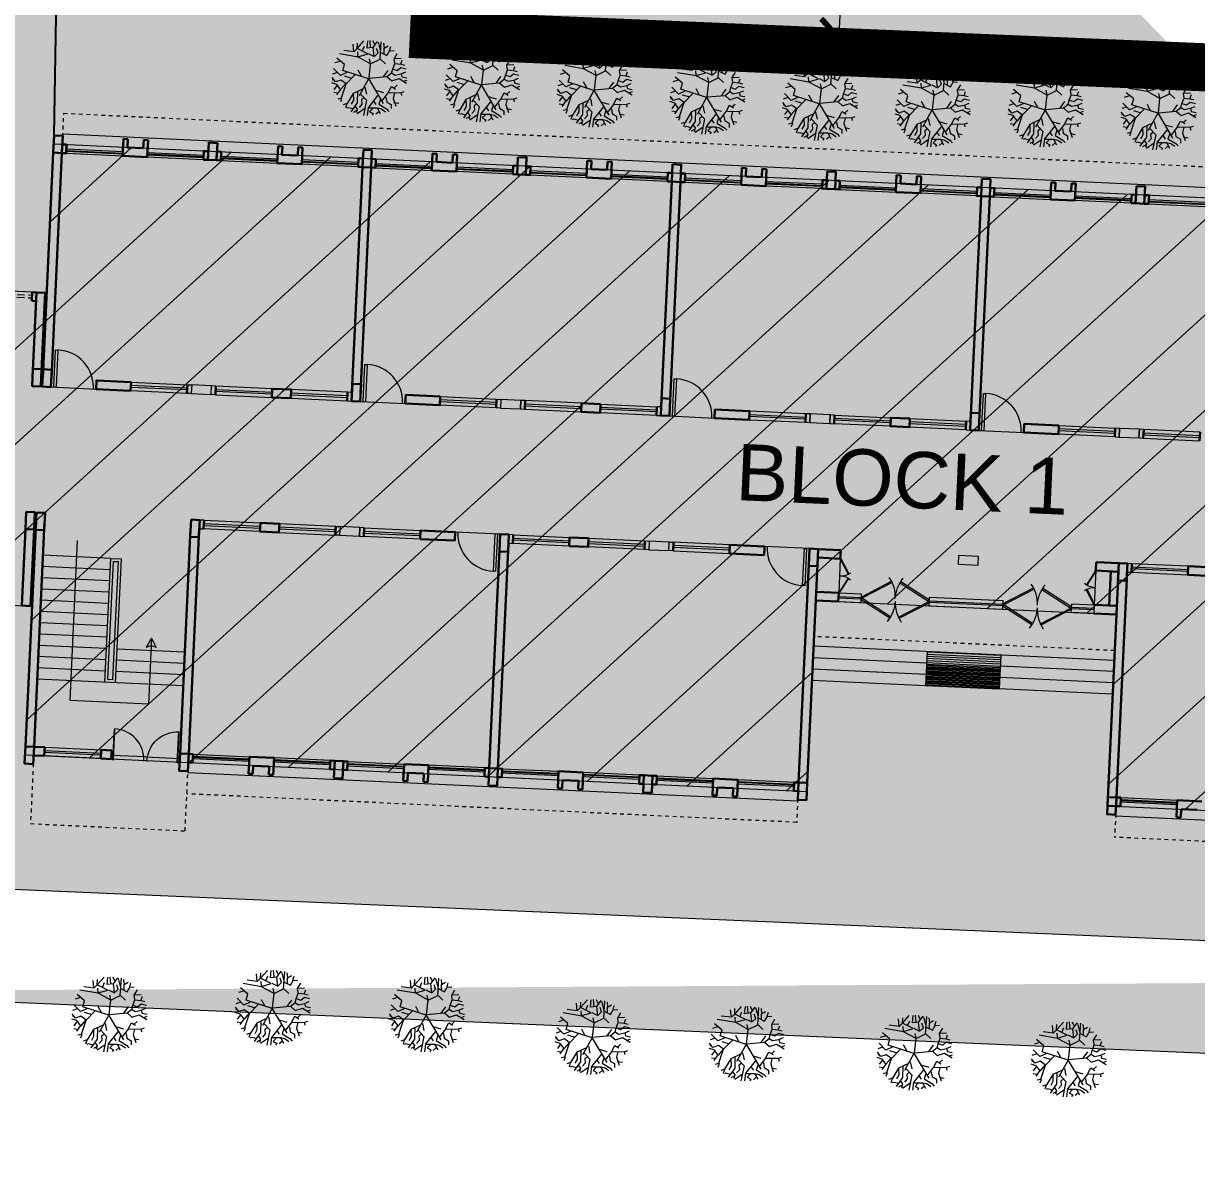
# Model space of a CAD drawing. Extents: x 4380 to 4772, y -521 to -208.
# Drawn here: x 4546.68 to 4577.86, y -378.07 to -347.74 of the extents above; entities that cross this region are included whole.
import ezdxf

# ---------------------------------------------------------------- set-up
doc = ezdxf.new("R2010")
doc.units = 0
doc.header["$LTSCALE"] = 40
doc.header["$MEASUREMENT"] = 0
doc.header["$PDMODE"] = 32
doc.header["$PDSIZE"] = 0.02
doc.linetypes.add('DASHED', pattern=[0.75, 0.5, -0.25])
doc.linetypes.add('DASHED2', pattern=[0.375, 0.25, -0.125])
doc.layers.get('0').update_dxf_attribs({"linetype": 'CONTINUOUS'})
doc.layers.get('Defpoints').update_dxf_attribs({"linetype": 'CONTINUOUS'})
for name, color, linetype, lineweight in [('- WALL', 7, 'CONTINUOUS', 30), ('BW', 1, 'CONTINUOUS', 9), ('Col-Hatch', 9, 'CONTINUOUS', 13), ('coloum hatch', 254, 'CONTINUOUS', 9), ('Column', 252, 'CONTINUOUS', 30), ('Dimension', 251, 'CONTINUOUS', 9), ('Door', 54, 'CONTINUOUS', 13), ('elevation', 1, 'CONTINUOUS', 13), ('Hatch', 10, 'CONTINUOUS', 13), ('Paved Area', 53, 'CONTINUOUS', 9), ('PROJ.', 30, 'DASHED2', 13), ('ROAD', 7, 'CONTINUOUS', 5), ('Stair', 2, 'CONTINUOUS', 15), ('Text', 7, 'CONTINUOUS', 20), ('TR', 92, 'CONTINUOUS', 5), ('Ventilator', 6, 'DASHED', 18), ('Wall', 7, 'CONTINUOUS', 30), ('wall l', 7, 'CONTINUOUS', 20), ('Window', 150, 'CONTINUOUS', 15), ('Window-Wall', 7, 'CONTINUOUS', 18)]:
    doc.layers.add(name, color=color, linetype=linetype, lineweight=lineweight)
doc.layers.add('dimen', color=7, linetype='CONTINUOUS')
doc.styles.add('dim-stylus bt', font='arial.ttf')
doc.styles.add('STYLE9', font='')
doc.styles.get('STYLE9').set_extended_font_data('Century Gothic')
doc.dimstyles.new('Tabrej', dxfattribs={"dimtxt": 0.32, "dimasz": 0.2, "dimexe": 1.38778e-17, "dimexo": 0.15, "dimgap": 0.09, "dimtad": 0, "dimdec": 3, "dimzin": 0, "dimdsep": 46, "dimtxsty": 'dim-stylus bt', "dimblk": 'ARCHTICK', "dimcen": 0, "dimdle": 0.05, "dimclrd": 256, "dimclre": 256, "dimclrt": 7, "dimadec": 0, "dimazin": 0, "dimtfac": 1, "dimtdec": 3, "dimtofl": 0, "dimtmove": 0, "dimatfit": 1, "dimfxl": 0, "dimtolj": 1, "dimtzin": 0, "dimlwd": -1, "dimlwe": -1, "dimarcsym": 0})

# ---------------------------------------------------------------- blocks, each defined once
blk = doc.blocks.new('_ArchTick')
at = {"color": 0, "const_width": 0.15}
blk.add_lwpolyline([(-0.5, -0.5), (0.5, 0.5)], dxfattribs=at)
blk = doc.blocks.new('*D48')
at = {"layer": 'Defpoints', "color": 0, "transparency": 16777216}
for p in [(4560.948, -287.601), (4557.62, -347.547), (4568.357, -348.143)]:
    blk.add_point(p, dxfattribs=at)
at = {"layer": 'Dimension', "transparency": 16777216}
for p, q in [((4561.098, -287.609), (4571.685, -288.197)), ((4571.688, -288.147), (4570.893, -302.468)), ((4568.354, -348.193), (4570.307, -313.029)), ((4557.77, -347.555), (4568.357, -348.143))]:
    blk.add_line(p, q, dxfattribs=at)
for p, rotation in [((4571.685, -288.197), 86.82239319920907), ((4568.357, -348.143), 266.822393199209)]:
    blk.add_blockref('_ArchTick', p, dxfattribs=dict(at, rotation=rotation))
at = {"layer": 'Dimension', "color": 7, "transparency": 16777216, "insert": (4570.6, -307.748), "char_height": 2.5, "attachment_point": 5, "rotation": 86.8224, "style": 'dim-stylus bt'}
blk.add_mtext('\\A1;60.038', dxfattribs=at)
blk = doc.blocks.new('*D49')
at = {"layer": 'Defpoints', "color": 0, "transparency": 16777216}
for p in [(4627.76, -346.535), (4557.62, -347.547), (4627.598, -350.452)]:
    blk.add_point(p, dxfattribs=at)
at = {"layer": 'Dimension', "transparency": 16777216}
for p, q in [((4557.626, -347.397), (4557.782, -343.63)), ((4557.732, -343.628), (4596.629, -345.243)), ((4627.81, -346.537), (4607.163, -345.68)), ((4627.604, -350.302), (4627.76, -346.535))]:
    blk.add_line(p, q, dxfattribs=at)
for p, rotation in [((4557.782, -343.63), 177.6228425323131), ((4627.76, -346.535), 357.6228425323131)]:
    blk.add_blockref('_ArchTick', p, dxfattribs=dict(at, rotation=rotation))
at = {"layer": 'Dimension', "color": 7, "transparency": 16777216, "insert": (4601.912, -345.078), "char_height": 2.5, "attachment_point": 5, "rotation": 357.6228, "style": 'dim-stylus bt'}
blk.add_mtext('\\A1;70.038', dxfattribs=at)
blk = doc.blocks.new('SHRUB4')
at = {"layer": 'TR'}
for p, q in [((-0.0325, 0.0806), (-0.0146, 0.1012)), ((-0.0325, 0.0806), (-0.0318, 0.0954)), ((-0.0063, 0.0815), (-0.0042, 0.1012)), ((0.0033, 0.0839), (0.0019, 0.1021)), ((0.0143, 0.0913), (0.0095, 0.1012)), ((0.0102, 0.0839), (0.0219, 0.0996)), ((0.0295, 0.0764), (0.0239, 0.0979)), ((0.0287, 0.0524), (0.0316, 0.0988)), ((0.0398, 0.0822), (0.0384, 0.0954)), ((-0.0298, 0.0582), (-0.0793, 0.0665)), ((-0.0414, 0.0723), (-0.0683, 0.0756)), ((-0.0414, 0.0723), (-0.0435, 0.0921)), ((-0.0325, 0.0806), (-0.0414, 0.0723)), ((-0.0042, 0.0665), (-0.0325, 0.0806)), ((-0.0304, 0.0599), (-0.0312, 0.0723)), ((-0.0304, 0.0591), (-0.0042, 0.0665)), ((-0.0181, 0.0756), (-0.0132, 0.0872)), ((0.0095, 0.0839), (-0.0063, 0.0815)), ((-0.0029, 0.0674), (0.0129, 0.0599)), ((0.0129, 0.0599), (0.0102, 0.0839)), ((0.0143, 0.0607), (0.0233, 0.069)), ((0.0233, 0.069), (0.0191, 0.0806)), ((0.0302, 0.0707), (0.0467, 0.0624)), ((0.0391, 0.0815), (0.0495, 0.088)), ((0.0391, 0.0674), (0.0391, 0.0815)), ((0.0467, 0.0624), (0.0543, 0.0748)), ((0.0536, 0.0756), (0.057, 0.0864)), ((0.0543, 0.0748), (0.0659, 0.0756)), ((0.0659, 0.0533), (0.0742, 0.0674)), ((-0.078, 0.0467), (-0.0917, 0.0425)), ((-0.0662, 0.0384), (-0.0862, 0.0549)), ((-0.0711, 0.0227), (-0.0662, 0.0384)), ((0.0033, 0.0401), (-0.0298, 0.0582)), ((-0.0009, 0.0019), (0.0033, 0.0401)), ((0.0033, 0.0409), (0.0006, 0.0533)), ((0.0033, 0.0401), (0.0287, 0.0524)), ((0.0287, 0.0533), (0.0426, 0.0401)), ((0.0618, 0.026), (0.0674, 0.0409)), ((0.0674, 0.0417), (0.0659, 0.0533)), ((0.0666, 0.0541), (0.0846, 0.0549)), ((0.0674, 0.0409), (0.0832, 0.0392)), ((0.0832, 0.0392), (0.0873, 0.05)), ((0.0832, 0.0392), (0.0936, 0.0367)), ((-0.0903, -0.0079), (-0.0993, 0.0037)), ((-0.0849, 0.0169), (-0.098, 0.0128)), ((-0.0772, 0.0095), (-0.0951, 0.0277)), ((-0.0587, 0.0178), (-0.0772, 0.0095)), ((-0.0022, 0.0004), (-0.0711, 0.0226)), ((-0.0491, 0.002), (-0.0662, 0.007)), ((-0.0387, 0.0111), (-0.0628, -0.0137)), ((-0.0215, 0.007), (-0.0298, 0.0235)), ((-0.0022, 0.0004), (-0.0277, -0.0451)), ((-0.0009, 0.0019), (0.0467, 0.0062)), ((0.0377, 0.0053), (0.0501, 0.0227)), ((0.0467, 0.0062), (0.0591, 0.0161)), ((0.0467, 0.0062), (0.0597, -0.0054)), ((0.0591, 0.0161), (0.0618, 0.026)), ((0.0591, 0.0161), (0.068, 0.0103)), ((0.0597, -0.0054), (0.079, 0.0012)), ((0.0618, 0.0268), (0.0742, 0.0227)), ((0.068, 0.0103), (0.0846, 0.0136)), ((0.0742, 0.0227), (0.0838, 0.0302)), ((0.079, 0.0012), (0.099, -0.0112)), ((0.0838, 0.0302), (0.0976, 0.0268)), ((0.0846, 0.0136), (0.0969, 0.0186)), ((0.0846, 0.0136), (0.0866, 0.0053)), ((0.0866, 0.0053), (0.0997, 0.0029)), ((-0.0869, -0.0145), (-0.1, -0.0104)), ((-0.0951, -0.0021), (-0.0986, -0.0037)), ((-0.0849, -0.0153), (-0.0945, -0.0285)), ((-0.0759, -0.0029), (-0.0903, -0.0079)), ((-0.0772, -0.0277), (-0.0876, -0.0426)), ((-0.0766, -0.0285), (-0.0869, -0.0145)), ((-0.0635, -0.0128), (-0.0766, -0.0285)), ((-0.0628, -0.012), (-0.0759, -0.0029)), ((-0.0628, -0.0137), (-0.0752, -0.0509)), ((-0.0167, -0.0261), (-0.0429, -0.0384)), ((-0.0119, -0.022), (-0.0077, -0.0409)), ((-0.0015, -0.0005), (0.0369, -0.0654)), ((0.0164, -0.0302), (0.037, -0.036)), ((0.0495, -0.0368), (0.0584, -0.0203)), ((0.0584, -0.0203), (0.0694, -0.0269)), ((0.0659, -0.0236), (0.0735, -0.0169)), ((0.0915, -0.0062), (0.1004, -0.0029)), ((-0.0849, -0.0377), (-0.0945, -0.036)), ((-0.0752, -0.0509), (-0.0841, -0.0534)), ((-0.0738, -0.0509), (-0.0772, -0.0608)), ((-0.0429, -0.0384), (-0.0593, -0.0657)), ((-0.0422, -0.0566), (-0.0483, -0.0674)), ((-0.0429, -0.0384), (-0.0422, -0.0566)), ((-0.0318, -0.0335), (-0.0325, -0.0633)), ((-0.0242, -0.0393), (-0.0077, -0.0566)), ((-0.0146, -0.0509), (-0.0215, -0.055)), ((-0.0215, -0.055), (-0.0202, -0.0674)), ((-0.0077, -0.0566), (-0.016, -0.0971)), ((0.0219, -0.0442), (-0.0036, -0.0765)), ((0.0116, -0.0599), (0.0171, -0.0682)), ((0.0295, -0.0541), (0.0247, -0.0674)), ((0.0336, -0.0583), (0.0501, -0.0368)), ((0.0439, -0.0483), (0.046, -0.0615)), ((0.046, -0.0615), (0.0577, -0.0682)), ((0.0501, -0.0368), (0.0832, -0.036)), ((0.0666, -0.0368), (0.0632, -0.0517)), ((0.0632, -0.0517), (0.0701, -0.0723)), ((0.0832, -0.0368), (0.0928, -0.0335)), ((0.0832, -0.036), (0.0853, -0.0442)), ((-0.0593, -0.0657), (-0.0697, -0.0691)), ((-0.0601, -0.0666), (-0.0635, -0.0773)), ((-0.0559, -0.0765), (-0.0601, -0.0781)), ((-0.0435, -0.0798), (-0.0559, -0.0765)), ((-0.0325, -0.0633), (-0.0497, -0.0872)), ((-0.0352, -0.0848), (-0.0429, -0.0889)), ((-0.0387, -0.0723), (-0.0325, -0.0806)), ((-0.0325, -0.0806), (-0.0352, -0.0906)), ((-0.0119, -0.079), (-0.0325, -0.093)), ((-0.0202, -0.0674), (-0.0277, -0.0756)), ((-0.0036, -0.0765), (-0.0063, -0.0971)), ((-0.0029, -0.0773), (0.0205, -0.0773)), ((0.0088, -0.079), (0.0006, -0.0872)), ((0.0006, -0.0872), (0.0102, -0.0922)), ((0.0102, -0.0922), (0.0075, -0.0963)), ((0.0247, -0.0872), (0.0171, -0.0938)), ((0.0205, -0.0773), (0.0287, -0.0922)), ((0.0212, -0.0773), (0.0322, -0.0798)), ((0.0247, -0.0674), (0.0453, -0.0798)), ((0.0322, -0.0798), (0.0426, -0.0872)), ((0.0453, -0.0798), (0.0515, -0.0864)), ((0.0577, -0.0682), (0.0577, -0.079)), ((0.0653, -0.0624), (0.0784, -0.0649))]:
    blk.add_line(p, q, dxfattribs=at)
blk = doc.blocks.new('vxcvfcvbgfg')
at = {"layer": 'Ventilator'}
for p, q in [((317.94, -581.571), (317.94, -583.071)), ((317.99, -581.571), (317.99, -583.071))]:
    blk.add_line(p, q, dxfattribs=at)
at = {"layer": 'Wall'}
for p, q in [((318.08, -581.571), (317.85, -581.571)), ((318.08, -583.071), (317.85, -583.071))]:
    blk.add_line(p, q, dxfattribs=at)
at = {"layer": 'Window-Wall'}
for p, q in [((317.85, -581.571), (317.85, -583.071)), ((318.08, -583.071), (318.08, -581.571))]:
    blk.add_line(p, q, dxfattribs=at)
blk = doc.blocks.new('gd')
at = {"layer": 'Door', "ltscale": 0.05}
blk.add_line((526.222, -408.628), (526.222, -407.428), dxfattribs=at)
blk.add_lwpolyline([(526.222, -408.551), (525.231, -408.551), (525.231, -408.491), (526.222, -408.491), (526.222, -408.551)], dxfattribs=at)
blk.add_arc((526.222, -408.491), 0.992, 90, 180, dxfattribs=at)
blk = doc.blocks.new('CC')
at = {"layer": 'Col-Hatch', "ltscale": 0.05}
blk.add_hatch(color=256, dxfattribs=at).paths.add_polyline_path([(4078.606, 341.328), (4078.606, 341.098), (4079.066, 341.098), (4079.066, 341.328)])
at = {"layer": 'Column'}
blk.add_lwpolyline([(4078.606, 341.328), (4079.066, 341.328), (4079.066, 341.098), (4078.606, 341.098)], close=True, dxfattribs=at)
blk = doc.blocks.new('RH 1200')
for p, q in [((21, 0), (21, 43.3)), ((21.7, 0), (21.7, 43.3)), ((21.7, 0), (21, 0))]:
    blk.add_line(p, q)
at = {"extrusion": (0, 0, -1)}
blk.add_ellipse((21.7, 0), major_axis=(-30.6, 30.6), ratio=1, start_param=5.497787, end_param=7.068583, dxfattribs=at)
blk = doc.blocks.new('DRF')
at = {"layer": 'Door', "ltscale": 20}
blk.add_line((620.912, -398.163), (620.912, -397.263), dxfattribs=at)
at = {"layer": 'Door', "ltscale": 20, "xscale": 0.01904999999555912, "yscale": 0.01904999999555912, "zscale": 0.01904999999672263, "rotation": 90}
blk.add_blockref('RH 1200', (621.027, -397.713), dxfattribs=at)
blk = doc.blocks.new('DFG')
at = {"layer": 'Col-Hatch', "ltscale": 0.05}
blk.add_hatch(color=256, dxfattribs=at).paths.add_polyline_path([(3557.561, -332.074), (3557.561, -332.304), (3557.031, -332.304), (3557.031, -332.074)])
blk.add_lwpolyline([(3557.561, -332.074), (3557.561, -332.304), (3557.031, -332.304), (3557.031, -332.074), (3557.561, -332.074)], dxfattribs=at)
blk = doc.blocks.new('Door - Left Hung 36 in.')
blk.add_lwpolyline([(0.8, -1.3), (0, 0), (31.2, 18), (31.9, 16.7)], close=True)
blk.add_arc((0, 0), 36, 0, 37.3101)

msp = doc.modelspace()

# ---------------------------------------------------------------- hatches: boundary and pattern name
at = {"layer": 'Hatch', "ltscale": 0.05}
h = msp.add_hatch(dxfattribs=at)
h.set_pattern_fill('ANSI31', color=256, scale=15, angle=-2.68261)
h.paths.add_polyline_path([(4605.0562, -363.7007), (4605.5261, -353.6717), (4547.4797, -350.9519), (4547.2942, -354.9128), (4544.5971, -354.7865), (4544.6694, -353.2429), (4538.2165, -352.9406), (4538.0274, -356.9761), (4542.1229, -357.168), (4541.9662, -360.5144), (4537.8706, -360.3225), (4537.6816, -364.358), (4544.1345, -364.6604), (4544.2068, -363.1171), (4546.9038, -363.2435), (4546.7183, -367.2041), (4567.5005, -368.1779), (4567.7387, -363.0934), (4575.7299, -363.4679), (4575.4917, -368.5523), (4600.6541, -369.7313), (4600.9457, -363.5081)])
at = {"layer": 'Paved Area'}
h = msp.add_hatch(dxfattribs=at)
h.set_pattern_fill('HONEY', color=256, scale=4, angle=-88.64135, style=0)
h.set_pattern_definition([(271.358645, (-1007.24465, -2072.89975), (0.450673922, -0.739522153), [0.5, -1]), (31.358645, (-1007.24465, -2072.89975), (0.41510801, 0.76005614), [0.5, -1]), (331.358645, (-1007.24465, -2072.89975), (0.865781932, 0.02053399), [-1, 0.5])])
edge = h.paths.add_edge_path()
edge.add_line((4601.24, -376.1384), (4539.7291, -373.4985))
edge.add_line((4601.2326, -373.1353), (4541.0422, -370.552))
edge.add_line((4601.2326, -373.1353), (4601.24, -376.1384))
edge.add_line((4531.6844, -361.0021), (4541.0422, -370.552))
edge.add_line((4528.607, -362.1479), (4539.7291, -373.4985))
edge.add_line((4535.346, -302.3906), (4531.6844, -361.0021))
edge.add_line((4532.3519, -302.2036), (4528.607, -362.1479))
edge.add_line((4535.346, -302.3906), (4532.356, -302.1378))

# ---------------------------------------------------------------- linework, layer by layer
at = {"layer": '- WALL'}
for p, q in [((4549.312, -351.268), (4549.333, -350.8185)), ((4549.333, -350.8185), (4549.4479, -350.8239)), ((4549.4376, -351.0437), (4549.4479, -350.8239)), ((4549.4376, -351.0437), (4549.8621, -351.0636)), ((4549.8724, -350.8438), (4549.8621, -351.0636)), ((4549.8724, -350.8438), (4549.9873, -350.8492)), ((4549.9873, -350.8492), (4549.9662, -351.2987)), ((4551.4754, -351.1392), (4551.5902, -351.1445)), ((4553.4435, -351.0111), (4553.4225, -351.4606)), ((4553.5584, -351.0165), (4553.4435, -351.0111)), ((4553.5584, -351.0165), (4553.5481, -351.2363)), ((4553.9726, -351.2562), (4553.9829, -351.0364)), ((4554.0978, -351.0418), (4553.9829, -351.0364)), ((4554.0767, -351.4913), (4554.0978, -351.0418)), ((4547.469, -351.1817), (4547.37, -353.2944)), ((4547.6987, -351.1925), (4547.4179, -357.1859)), ((4549.312, -351.268), (4549.9662, -351.2987)), ((4551.5795, -351.3743), (4551.4646, -351.3689)), ((4551.8092, -351.385), (4551.9241, -351.3904)), ((4551.9349, -351.1607), (4551.82, -351.1553)), ((4553.9726, -351.2562), (4553.5481, -351.2363)), ((4557.554, -351.2037), (4557.5329, -351.6532)), ((4557.6689, -351.2091), (4557.554, -351.2037)), ((4557.6689, -351.2091), (4557.6586, -351.4289)), ((4558.0831, -351.4488), (4557.6586, -351.4289)), ((4558.0831, -351.4488), (4558.0934, -351.229)), ((4558.2083, -351.2344), (4558.0934, -351.229)), ((4558.1872, -351.6839), (4558.2083, -351.2344)), ((4561.6645, -351.3963), (4561.6434, -351.8458)), ((4561.7794, -351.4017), (4561.6645, -351.3963)), ((4561.7794, -351.4017), (4561.7691, -351.6215)), ((4562.1936, -351.6414), (4562.2039, -351.4216)), ((4562.3188, -351.427), (4562.2039, -351.4216)), ((4562.2977, -351.8765), (4562.3188, -351.427)), ((4554.0767, -351.4913), (4553.4225, -351.4606)), ((4558.1872, -351.6839), (4557.5329, -351.6532)), ((4560.1558, -351.5459), (4560.041, -351.5405)), ((4562.1936, -351.6414), (4561.7691, -351.6215)), ((4565.775, -351.5889), (4565.7539, -352.0384)), ((4565.8899, -351.5943), (4565.775, -351.5889)), ((4565.8899, -351.5943), (4565.8796, -351.8141)), ((4566.3041, -351.8339), (4566.3144, -351.6142)), ((4566.4293, -351.6196), (4566.3144, -351.6142)), ((4566.4082, -352.0691), (4566.4293, -351.6196)), ((4560.0302, -351.7702), (4560.1451, -351.7756)), ((4562.2977, -351.8765), (4561.6434, -351.8458)), ((4566.4082, -352.0691), (4565.7539, -352.0384)), ((4566.3041, -351.8339), (4565.8796, -351.8141)), ((4569.8644, -352.231), (4569.8855, -351.7815)), ((4569.8855, -351.7815), (4570.0004, -351.7869)), ((4569.9901, -352.0067), (4570.0004, -351.7869)), ((4569.9901, -352.0067), (4570.4146, -352.0265)), ((4570.4249, -351.8068), (4570.4146, -352.0265)), ((4570.4249, -351.8068), (4570.5398, -351.8122)), ((4570.5398, -351.8122), (4570.5187, -352.2617)), ((4573.996, -351.9741), (4573.9749, -352.4236)), ((4574.1108, -351.9795), (4573.996, -351.9741)), ((4574.1108, -351.9795), (4574.1005, -352.1992)), ((4574.5251, -352.2191), (4574.5354, -351.9994)), ((4574.6502, -352.0048), (4574.5354, -351.9994)), ((4574.6292, -352.4543), (4574.6502, -352.0048)), ((4569.8644, -352.231), (4570.5187, -352.2617)), ((4574.5251, -352.2191), (4574.1005, -352.1992)), ((4574.6292, -352.4543), (4573.9749, -352.4236)), ((4547.37, -353.2944), (4547.1882, -357.1751)), ((4547.37, -353.2944), (4547.1882, -357.1751)), ((4546.9096, -354.8946), (4546.8988, -355.1243)), ((4546.8988, -355.1243), (4547.0137, -355.1297)), ((4546.9096, -354.8946), (4547.0245, -354.9)), ((4546.729, -366.9744), (4547.0098, -360.9809)), ((4546.9588, -366.9851), (4547.2396, -360.9917)), ((4546.7294, -361.198), (4546.6341, -363.2308)), ((4546.9591, -361.2088), (4546.8639, -363.2416)), ((4550.8395, -367.167), (4551.1203, -361.1735)), ((4550.8395, -367.167), (4551.1203, -361.1735)), ((4551.0693, -367.1777), (4551.3501, -361.1843)), ((4551.0693, -367.1777), (4551.3501, -361.1843)), ((4559.0605, -367.5521), (4559.3413, -361.5587)), ((4559.2902, -367.5629), (4559.5711, -361.5695)), ((4567.8028, -361.7249), (4568.4022, -361.753)), ((4567.2815, -367.9373), (4567.5623, -361.9439)), ((4567.5112, -367.9481), (4567.792, -361.9547)), ((4567.792, -361.9547), (4568.3914, -361.9828)), ((4568.3914, -361.9828), (4568.4022, -361.753)), ((4575.1947, -362.0713), (4575.1839, -362.301)), ((4575.7833, -362.3291), (4575.1839, -362.301)), ((4575.794, -362.0994), (4575.1947, -362.0713)), ((4575.5409, -363.2287), (4575.5835, -362.3197)), ((4568.338, -363.1215), (4568.3488, -362.8918)), ((4568.338, -363.1215), (4568.3488, -362.8918)), ((4546.6341, -363.2308), (4546.8639, -363.2416)), ((4547.241, -366.9983), (4546.9588, -366.9851)), ((4547.241, -366.9983), (4547.2302, -367.2281)), ((4547.2302, -367.2281), (4546.948, -367.2149)), ((4548.7393, -367.0686), (4548.7286, -367.2983)), ((4549.0107, -367.3115), (4548.7286, -367.2983)), ((4549.0215, -367.0818), (4548.7393, -367.0686)), ((4549.0107, -367.3115), (4549.0215, -367.0818)), ((4552.6825, -367.2533), (4552.6614, -367.7028)), ((4552.6825, -367.2533), (4553.3368, -367.284)), ((4553.3157, -367.7335), (4553.3368, -367.284)), ((4552.7866, -367.4884), (4552.7763, -367.7082)), ((4552.7866, -367.4884), (4553.2111, -367.5083)), ((4553.2008, -367.7281), (4553.2111, -367.5083)), ((4556.7719, -367.8954), (4556.793, -367.4459)), ((4557.4473, -367.4766), (4556.793, -367.4459)), ((4557.4473, -367.4766), (4557.4262, -367.9261)), ((4560.9035, -367.6385), (4560.8824, -368.088)), ((4560.9035, -367.6385), (4561.5578, -367.6692)), ((4552.6614, -367.7028), (4552.7763, -367.7082)), ((4553.2008, -367.7281), (4553.3157, -367.7335)), ((4556.8868, -367.9008), (4556.7719, -367.8954)), ((4556.8868, -367.9008), (4556.8971, -367.681)), ((4557.3216, -367.7009), (4556.8971, -367.681)), ((4557.3216, -367.7009), (4557.3113, -367.9207)), ((4557.4262, -367.9261), (4557.3113, -367.9207)), ((4561.0076, -367.8736), (4560.9973, -368.0934)), ((4561.0076, -367.8736), (4561.4321, -367.8935)), ((4561.4218, -368.1133), (4561.4321, -367.8935)), ((4561.5367, -368.1187), (4561.5578, -367.6692)), ((4564.9929, -368.2806), (4565.014, -367.8311)), ((4565.6682, -367.8618), (4565.014, -367.8311)), ((4565.6682, -367.8618), (4565.6472, -368.3113)), ((4560.8824, -368.088), (4560.9973, -368.0934)), ((4561.4218, -368.1133), (4561.5367, -368.1187)), ((4565.1078, -368.286), (4564.9929, -368.2806)), ((4565.1078, -368.286), (4565.1181, -368.0662)), ((4565.5426, -368.0861), (4565.1181, -368.0662)), ((4565.5426, -368.0861), (4565.5323, -368.3059)), ((4565.6472, -368.3113), (4565.5323, -368.3059)), ((4577.3454, -368.4089), (4577.3244, -368.8584)), ((4577.3454, -368.4089), (4577.9997, -368.4395)), ((4577.3244, -368.8584), (4577.4392, -368.8638)), ((4577.4495, -368.644), (4577.4392, -368.8638)), ((4577.4495, -368.644), (4577.8741, -368.6639))]:
    msp.add_line(p, q, dxfattribs=at)
at = {"layer": '- WALL', "ltscale": 0.05}
for p, q in [((4555.69, -351.5669), (4555.4091, -357.5603)), ((4555.9197, -351.5776), (4555.6389, -357.5711)), ((4563.9109, -351.9521), (4563.6301, -357.9455)), ((4564.1407, -351.9628), (4563.8599, -357.9563)), ((4571.8511, -358.3307), (4572.1319, -352.3373)), ((4572.0809, -358.3415), (4572.3617, -352.348)), ((4546.9185, -357.1625), (4547.0245, -354.9)), ((4547.0245, -354.9), (4547.2542, -354.9107)), ((4547.1482, -357.1732), (4547.2542, -354.9107)), ((4575.7833, -362.3291), (4575.4917, -368.5523)), ((4576.013, -362.3399), (4575.7322, -368.3333)), ((4575.7214, -368.563), (4575.4917, -368.5523))]:
    msp.add_line(p, q, dxfattribs=at)
at = {"layer": '- WALL'}
for points in [[(4547.8244, -350.9681), (4547.8136, -351.1978), (4547.6987, -351.1925), (4547.7095, -350.9627)], [(4551.4754, -351.1392), (4551.4646, -351.3689), (4551.5795, -351.3743), (4551.5902, -351.1445)], [(4551.9349, -351.1607), (4551.9241, -351.3904), (4551.8092, -351.385), (4551.82, -351.1553)], [(4555.5859, -351.3317), (4555.5751, -351.5615), (4555.69, -351.5669), (4555.7007, -351.3371)], [(4556.0454, -351.3533), (4556.0346, -351.583), (4555.9197, -351.5776), (4555.9305, -351.3479)], [(4559.6963, -351.5243), (4559.6856, -351.7541), (4559.8005, -351.7595), (4559.8112, -351.5297)], [(4560.1558, -351.5459), (4560.1451, -351.7756), (4560.0302, -351.7702), (4560.041, -351.5405)], [(4563.8068, -351.7169), (4563.7961, -351.9467), (4563.9109, -351.9521), (4563.9217, -351.7223)], [(4564.2663, -351.7385), (4564.2556, -351.9682), (4564.1407, -351.9628), (4564.1515, -351.7331)], [(4567.9173, -351.9095), (4567.9066, -352.1393), (4568.0214, -352.1447), (4568.0322, -351.9149)], [(4568.3768, -351.9311), (4568.3661, -352.1608), (4568.2512, -352.1554), (4568.2619, -351.9257)], [(4572.0278, -352.1021), (4572.0171, -352.3319), (4572.1319, -352.3373), (4572.1427, -352.1075)], [(4572.4873, -352.1237), (4572.4765, -352.3534), (4572.3617, -352.348), (4572.3724, -352.1183)], [(4576.1383, -352.2947), (4576.1275, -352.5245), (4576.2424, -352.5299), (4576.2532, -352.3001)], [(4576.5978, -352.3163), (4576.587, -352.546), (4576.4722, -352.5406), (4576.4829, -352.3109)], [(4549.5356, -357.2851), (4549.5248, -357.5148), (4548.6058, -357.4718), (4548.6166, -357.242)], [(4557.7566, -357.6703), (4557.7458, -357.9), (4556.8268, -357.857), (4556.8376, -357.6272)], [(4565.0586, -358.0124), (4565.0478, -358.2422), (4565.9668, -358.2852), (4565.9776, -358.0555)], [(4570.2379, -358.2551), (4570.2271, -358.4848), (4569.7227, -358.4612), (4569.7334, -358.2315)], [(4574.1985, -358.4407), (4574.1878, -358.6704), (4573.2688, -358.6274), (4573.2795, -358.3976)], [(4557.2236, -361.4595), (4557.2344, -361.2298), (4558.1534, -361.2728), (4558.1426, -361.5026)], [(4561.1843, -361.6451), (4561.1951, -361.4153), (4561.6995, -361.439), (4561.6887, -361.6687)], [(4565.4446, -361.8447), (4565.4554, -361.6149), (4566.3744, -361.658), (4566.3636, -361.8878)], [(4551.1734, -367.4129), (4551.1841, -367.1831), (4551.0693, -367.1777), (4551.0585, -367.4075)], [(4554.8244, -367.5839), (4554.8351, -367.3542), (4554.95, -367.3596), (4554.9392, -367.5893)], [(4555.2839, -367.6054), (4555.2946, -367.3757), (4555.1798, -367.3703), (4555.169, -367.6001)], [(4558.9349, -367.7765), (4558.9456, -367.5468), (4559.0605, -367.5521), (4559.0497, -367.7819)], [(4559.3944, -367.798), (4559.4051, -367.5683), (4559.2902, -367.5629), (4559.2795, -367.7927)], [(4563.0453, -367.9691), (4563.0561, -367.7394), (4563.171, -367.7447), (4563.1602, -367.9745)], [(4563.5048, -367.9906), (4563.5156, -367.7609), (4563.4007, -367.7555), (4563.39, -367.9853)], [(4563.5048, -367.9906), (4563.5156, -367.7609), (4563.4007, -367.7555), (4563.39, -367.9853)], [(4567.1558, -368.1617), (4567.1666, -367.932), (4567.2815, -367.9373), (4567.2707, -368.1671)], [(4575.8363, -368.5684), (4575.8471, -368.3387), (4575.7322, -368.3333), (4575.7214, -368.563)]]:
    msp.add_lwpolyline(points, close=True, dxfattribs=at)
at = {"layer": '- WALL', "ltscale": 0.05}
for points in [[(4553.7851, -357.7145), (4553.7959, -357.4847), (4553.2915, -357.4611), (4553.2807, -357.6908)], [(4562.0169, -357.8699), (4562.0061, -358.0997), (4561.5017, -358.076), (4561.5124, -357.8463)], [(4552.9633, -361.2599), (4552.9741, -361.0301), (4553.4785, -361.0538), (4553.4678, -361.2835)], [(4577.6263, -362.4155), (4577.637, -362.1857), (4578.1415, -362.2093), (4578.1307, -362.4391)]]:
    msp.add_lwpolyline(points, close=True, dxfattribs=at)
at = {"layer": '- WALL'}
for points in [[(4568.338, -363.1215), (4567.7387, -363.0934), (4567.7495, -362.8637), (4568.3488, -362.8918)], [(4568.338, -363.1215), (4567.7387, -363.0934), (4567.7495, -362.8637), (4568.3488, -362.8918)], [(4575.1413, -363.21), (4575.7407, -363.2381), (4575.7299, -363.4679), (4575.1306, -363.4398)]]:
    msp.add_lwpolyline(points, dxfattribs=at)
at = {"layer": 'BW', "linetype": 'Continuous', "ltscale": 0.03, "const_width": 1.28}
msp.add_lwpolyline([(4729.8849, -377.4322), (4692.0862, -376.2966), (4661.2192, -374.6976), (4627.7878, -372.6542), (4627.5652, -350.9546), (4601.5132, -349.8986), (4557.5872, -348.0496), (4558.3692, -331.7846), (4559.5772, -305.7976), (4560.9152, -288.1036), (4573.7222, -287.8726), (4574.3192, -270.2576), (4574.9352, -240.9616), (4546.8002, -240.2206), (4502.1282, -238.4496)], dxfattribs=at)
at = {"layer": 'dimen'}
msp.add_line((4547.4905, -350.7222), (4547.6665, -340.9346), dxfattribs=at)
at = {"layer": 'Dimension'}
msp.add_lwpolyline([(4524.4967, -239.3489), (4546.8327, -240.2344), (4560.9002, -240.6049), (4574.9053, -240.9737), (4574.6597, -255.6234), (4574.3517, -270.2714), (4573.7547, -287.8864), (4560.9477, -288.1174), (4560.2787, -296.9644), (4559.6097, -305.8114), (4559.0057, -318.8049), (4558.4017, -331.7984), (4558.0107, -339.9309), (4557.6821, -348.0668), (4568.5368, -348.6694), (4579.5827, -348.9879), (4601.5457, -349.9124), (4614.5717, -350.4404), (4627.5352, -350.9688)], dxfattribs=at)
at = {"layer": 'Door'}
for p, q in [((4568.3914, -361.9828), (4568.3488, -362.8918)), ((4575.1839, -362.301), (4575.1413, -363.21))]:
    msp.add_line(p, q, dxfattribs=at)
at = {"layer": 'elevation'}
for p, q in [((4547.9173, -365.756), (4548.1167, -361.5021)), ((4550.0822, -364.0996), (4549.9402, -364.3343)), ((4550.0822, -364.0996), (4550.0001, -365.8536)), ((4550.0822, -364.0996), (4550.2018, -364.3466)), ((4549.9402, -364.3343), (4550.0731, -364.2946)), ((4550.2018, -364.3466), (4550.0731, -364.2946)), ((4550.0001, -365.8536), (4547.9173, -365.756))]:
    msp.add_line(p, q, dxfattribs=at)
at = {"layer": 'Hatch', "ltscale": 0.05}
msp.add_lwpolyline([(4605.0562, -363.7007), (4605.5261, -353.6717), (4547.4797, -350.9519), (4547.2942, -354.9128), (4544.5971, -354.7865), (4544.6694, -353.2429), (4538.2165, -352.9406), (4538.0274, -356.9761), (4542.1229, -357.168), (4541.9662, -360.5144), (4537.8706, -360.3225), (4537.6816, -364.358), (4544.1345, -364.6604), (4544.2068, -363.1171), (4546.9038, -363.2435), (4546.7183, -367.2041), (4567.5005, -368.1779), (4567.7387, -363.0934), (4575.7299, -363.4679), (4575.4917, -368.5523), (4600.6541, -369.7313), (4600.9457, -363.5081), (4605.0562, -363.7007)], dxfattribs=at)
at = {"layer": 'PROJ.', "ltscale": 0.01}
for p, q in [((4547.7095, -350.9627), (4547.7483, -350.1336)), ((4547.7483, -350.1336), (4605.3352, -352.8318)), ((4575.685, -364.4268), (4567.6938, -364.0524)), ((4567.2319, -368.9962), (4551.0196, -368.2366)), ((4567.2707, -368.1671), (4567.2319, -368.9962)), ((4575.7214, -368.563), (4575.6826, -369.3921)), ((4583.9036, -369.7773), (4575.6826, -369.3921))]:
    msp.add_line(p, q, dxfattribs=at)
msp.add_lwpolyline([(4546.9472, -367.2324), (4546.8629, -369.0305), (4550.9734, -369.2231), (4551.0477, -367.6372)], dxfattribs=at)
at = {"layer": 'ROAD'}
for p, q in [((4601.2363, -373.1355), (4541.0422, -370.552)), ((4601.24, -376.1384), (4539.7291, -373.4985))]:
    msp.add_line(p, q, dxfattribs=at)
at = {"layer": 'Stair'}
for p, q in [((4547.0098, -360.9809), (4546.9785, -361.6502)), ((4547.2396, -360.9917), (4547.1942, -361.9606)), ((4548.9955, -361.975), (4547.1975, -361.8907)), ((4548.841, -365.2713), (4548.9955, -361.975)), ((4548.9195, -365.1999), (4549.0669, -362.0534)), ((4548.9955, -361.975), (4549.2802, -361.9883)), ((4549.0669, -362.0534), (4549.2018, -362.0597)), ((4549.1257, -365.2847), (4549.2802, -361.9883)), ((4548.9815, -362.2746), (4547.1834, -362.1904)), ((4549.0543, -365.2063), (4549.2018, -362.0597)), ((4548.9674, -362.5743), (4547.1694, -362.4901)), ((4548.9534, -362.874), (4547.1553, -362.7897)), ((4548.9393, -363.1736), (4547.1413, -363.0894)), ((4548.9253, -363.4733), (4547.1273, -363.3891)), ((4548.9112, -363.773), (4547.1132, -363.6887)), ((4548.8972, -364.0727), (4547.0992, -363.9884)), ((4548.8832, -364.3723), (4547.0851, -364.2881)), ((4550.9659, -364.4699), (4549.1679, -364.3857)), ((4575.673, -364.6865), (4567.6816, -364.3121)), ((4570.6984, -364.4534), (4570.6563, -365.3525)), ((4572.6527, -364.6185), (4570.695, -364.5268)), ((4572.6554, -364.5611), (4570.6977, -364.4694)), ((4572.6561, -364.5452), (4572.614, -365.4442)), ((4548.8691, -364.672), (4547.0711, -364.5878)), ((4550.9518, -364.7696), (4549.1538, -364.6853)), ((4567.6675, -364.6118), (4570.6844, -364.7531)), ((4572.6373, -364.9472), (4570.6796, -364.8555)), ((4572.6386, -364.9185), (4570.6809, -364.8268)), ((4572.64, -364.8898), (4570.6823, -364.7981)), ((4572.6419, -364.8483), (4570.6842, -364.7566)), ((4572.6446, -364.7908), (4570.6869, -364.6991)), ((4572.6473, -364.7334), (4570.6896, -364.6417)), ((4572.65, -364.676), (4570.6923, -364.5842)), ((4575.6589, -364.9862), (4572.6421, -364.8448)), ((4548.8551, -364.9717), (4547.0571, -364.8874)), ((4550.9378, -365.0693), (4549.1398, -364.985)), ((4567.6535, -364.9114), (4570.6703, -365.0528)), ((4572.6225, -365.2631), (4570.6648, -365.1714)), ((4572.6238, -365.2344), (4570.6661, -365.1427)), ((4572.6252, -365.2057), (4570.6675, -365.114)), ((4572.6265, -365.177), (4570.6688, -365.0853)), ((4572.6279, -365.1483), (4570.6702, -365.0565)), ((4572.6292, -365.1195), (4570.6715, -365.0278)), ((4572.6306, -365.0908), (4570.6728, -364.9991)), ((4572.6319, -365.0621), (4570.6742, -364.9704)), ((4572.6333, -365.0334), (4570.6755, -364.9417)), ((4572.6346, -365.0047), (4570.6769, -364.9129)), ((4572.6359, -364.976), (4570.6782, -364.8842)), ((4575.6449, -365.2859), (4572.628, -365.1445)), ((4550.9238, -365.3689), (4547.043, -365.1871)), ((4549.0543, -365.2063), (4548.9195, -365.1999)), ((4567.6395, -365.2111), (4570.6563, -365.3525)), ((4570.6563, -365.3525), (4572.614, -365.4442)), ((4572.6144, -365.4354), (4570.6567, -365.3437)), ((4572.6158, -365.4067), (4570.658, -365.315)), ((4572.6171, -365.378), (4570.6594, -365.2863)), ((4572.6185, -365.3493), (4570.6607, -365.2576)), ((4572.6198, -365.3206), (4570.6621, -365.2288)), ((4572.6211, -365.2919), (4570.6634, -365.2001)), ((4575.6308, -365.5855), (4572.614, -365.4442))]:
    msp.add_line(p, q, dxfattribs=at)
at = {"layer": 'Ventilator', "ltscale": 0.01}
for p, q in [((4544.7084, -354.869), (4546.906, -354.972)), ((4544.7049, -354.9439), (4546.9025, -355.0469))]:
    msp.add_line(p, q, dxfattribs=at)
at = {"layer": 'wall l', "ltscale": 0.05}
for p, q in [((4550.9191, -357.3499), (4551.0339, -357.3553)), ((4551.0232, -357.5851), (4550.9083, -357.5797)), ((4551.7823, -357.6206), (4551.6675, -357.6152)), ((4551.7931, -357.3909), (4551.6782, -357.3855))]:
    msp.add_line(p, q, dxfattribs=at)
for points in [[(4551.0232, -357.5851), (4551.0339, -357.3553), (4551.1488, -357.3607), (4551.1381, -357.5904)], [(4555.2943, -357.5549), (4555.2835, -357.7847), (4555.3984, -357.7901), (4555.4091, -357.5603)], [(4559.2442, -357.9702), (4559.2549, -357.7405), (4559.3698, -357.7459), (4559.359, -357.9756)], [(4560.0033, -358.0058), (4560.0141, -357.7761), (4559.8992, -357.7707), (4559.8885, -358.0004)], [(4563.5153, -357.9401), (4563.5045, -358.1699), (4563.6194, -358.1752), (4563.6301, -357.9455)], [(4567.4759, -358.1257), (4567.4651, -358.3554), (4567.58, -358.3608), (4567.5908, -358.1311)], [(4568.2243, -358.391), (4568.2351, -358.1613), (4568.1202, -358.1559), (4568.1094, -358.3856)], [(4571.7362, -358.3253), (4571.7255, -358.5551), (4571.8403, -358.5604), (4571.8511, -358.3307)], [(4575.6969, -358.5109), (4575.6861, -358.7406), (4575.801, -358.746), (4575.8118, -358.5163)], [(4576.4453, -358.7762), (4576.4561, -358.5464), (4576.3412, -358.5411), (4576.3304, -358.7708)], [(4551.465, -361.1897), (4551.4757, -360.9599), (4551.3608, -360.9545), (4551.3501, -361.1843)], [(4554.9661, -361.3537), (4554.9769, -361.124), (4555.0918, -361.1294), (4555.081, -361.3591)], [(4555.7253, -361.3893), (4555.736, -361.1595), (4555.6212, -361.1542), (4555.6104, -361.3839)], [(4559.6859, -361.5749), (4559.6967, -361.3451), (4559.5818, -361.3397), (4559.5711, -361.5695)], [(4563.1871, -361.7389), (4563.1979, -361.5092), (4563.3127, -361.5145), (4563.302, -361.7443)], [(4563.957, -361.5447), (4563.9463, -361.7745), (4563.8314, -361.7691), (4563.8422, -361.5394)], [(4576.1279, -362.3453), (4576.1387, -362.1155), (4576.0238, -362.1101), (4576.013, -362.3399)]]:
    msp.add_lwpolyline(points, close=True, dxfattribs=at)
at = {"layer": 'Window', "ltscale": 0.05}
for p, q in [((4547.8171, -351.1223), (4549.3155, -351.1925)), ((4547.8161, -351.1449), (4549.3144, -351.2151)), ((4551.4671, -351.3159), (4549.9687, -351.2457)), ((4551.4681, -351.2934), (4549.9698, -351.2232)), ((4551.9266, -351.3374), (4553.4249, -351.4077)), ((4551.9276, -351.3149), (4553.426, -351.3851)), ((4555.5776, -351.5085), (4554.0792, -351.4383)), ((4555.5786, -351.486), (4554.0803, -351.4158)), ((4556.0371, -351.53), (4557.5354, -351.6002)), ((4556.0381, -351.5075), (4557.5365, -351.5777)), ((4559.6881, -351.7011), (4558.1897, -351.6309)), ((4559.6891, -351.6786), (4558.1908, -351.6084)), ((4560.1476, -351.7226), (4561.6459, -351.7928)), ((4560.1486, -351.7001), (4561.647, -351.7703)), ((4563.7986, -351.8937), (4562.3002, -351.8235)), ((4563.7996, -351.8712), (4562.3013, -351.801)), ((4564.2581, -351.9152), (4565.7564, -351.9854)), ((4564.2591, -351.8927), (4565.7575, -351.9629)), ((4567.909, -352.0863), (4566.4107, -352.0161)), ((4567.9101, -352.0638), (4566.4117, -351.9936)), ((4568.3685, -352.1078), (4569.8669, -352.178)), ((4568.3696, -352.0853), (4569.868, -352.1555)), ((4572.0195, -352.2789), (4570.5212, -352.2087)), ((4572.0206, -352.2564), (4570.5222, -352.1862)), ((4572.479, -352.3004), (4573.9774, -352.3706)), ((4572.4801, -352.2779), (4573.9784, -352.3481)), ((4576.1311, -352.449), (4574.6327, -352.3788)), ((4576.13, -352.4715), (4574.6317, -352.4013)), ((4576.5895, -352.493), (4578.0879, -352.5632)), ((4576.5906, -352.4705), (4578.0889, -352.5407)), ((4568.3443, -362.9883), (4568.9436, -363.0164)), ((4568.3488, -362.8918), (4568.9481, -362.9198)), ((4568.9481, -362.9198), (4568.9374, -363.1496)), ((4568.338, -363.1215), (4568.9374, -363.1496)), ((4568.3427, -363.0223), (4568.942, -363.0504)), ((4570.7555, -363.2348), (4570.7663, -363.005)), ((4570.7555, -363.2348), (4572.7132, -363.3265)), ((4570.7602, -363.1356), (4572.7179, -363.2273)), ((4570.7617, -363.1016), (4572.7195, -363.1933)), ((4570.7663, -363.005), (4572.724, -363.0968)), ((4572.7132, -363.3265), (4572.724, -363.0968)), ((4574.5312, -363.4117), (4574.542, -363.1819)), ((4575.1368, -363.3066), (4574.5375, -363.2785)), ((4575.1352, -363.3406), (4574.5359, -363.3125)), ((4548.7328, -367.2084), (4547.2344, -367.1382)), ((4547.2367, -367.0882), (4548.7351, -367.1585)), ((4551.1806, -367.2586), (4552.679, -367.3288)), ((4551.1817, -367.2361), (4552.68, -367.3063)), ((4554.8326, -367.4071), (4553.3343, -367.3369)), ((4554.8316, -367.4297), (4553.3332, -367.3595)), ((4555.2911, -367.4512), (4556.7894, -367.5214)), ((4555.2921, -367.4287), (4556.7905, -367.4989)), ((4558.9421, -367.6223), (4557.4437, -367.5521)), ((4558.9431, -367.5997), (4557.4448, -367.5295)), ((4559.4016, -367.6438), (4560.8999, -367.714)), ((4559.4026, -367.6213), (4560.901, -367.6915)), ((4563.0526, -367.8149), (4561.5542, -367.7447)), ((4563.0536, -367.7923), (4561.5553, -367.7221)), ((4563.5121, -367.8364), (4565.0104, -367.9066)), ((4563.5131, -367.8139), (4565.0115, -367.8841)), ((4567.1631, -368.0075), (4565.6647, -367.9373)), ((4567.1641, -367.9849), (4565.6658, -367.9147)), ((4575.8435, -368.4142), (4577.3419, -368.4844)), ((4575.8446, -368.3917), (4577.343, -368.4619))]:
    msp.add_line(p, q, dxfattribs=at)
msp.add_lwpolyline([(4574.542, -363.1819), (4575.1413, -363.21), (4575.1306, -363.4398), (4574.5312, -363.4117)], close=True, dxfattribs=at)
at = {"layer": 'Window-Wall'}
for p, q in [((4605.309, -353.3912), (4547.7221, -350.693)), ((4547.819, -351.083), (4549.3173, -351.1532)), ((4547.8136, -351.1978), (4549.312, -351.268)), ((4551.4646, -351.3689), (4549.9662, -351.2987)), ((4551.47, -351.254), (4549.9716, -351.1838)), ((4551.9241, -351.3904), (4553.4225, -351.4606)), ((4551.9295, -351.2756), (4553.4278, -351.3458)), ((4555.5805, -351.4466), (4554.0821, -351.3764)), ((4555.5751, -351.5615), (4554.0767, -351.4913)), ((4556.0346, -351.583), (4557.5329, -351.6532)), ((4556.04, -351.4682), (4557.5383, -351.5384)), ((4559.6856, -351.7541), (4558.1872, -351.6839)), ((4559.691, -351.6392), (4558.1926, -351.569)), ((4560.1505, -351.6607), (4561.6488, -351.731)), ((4563.8015, -351.8318), (4562.3031, -351.7616)), ((4560.1451, -351.7756), (4561.6434, -351.8458)), ((4563.7961, -351.9467), (4562.2977, -351.8765)), ((4564.2556, -351.9682), (4565.7539, -352.0384)), ((4564.261, -351.8533), (4565.7593, -351.9235)), ((4567.9066, -352.1393), (4566.4082, -352.0691)), ((4567.9119, -352.0244), (4566.4136, -351.9542)), ((4568.3714, -352.0459), (4569.8698, -352.1161)), ((4568.3661, -352.1608), (4569.8644, -352.231)), ((4572.0171, -352.3319), (4570.5187, -352.2617)), ((4572.0224, -352.217), (4570.5241, -352.1468)), ((4572.4765, -352.3534), (4573.9749, -352.4236)), ((4572.4819, -352.2385), (4573.9803, -352.3087)), ((4576.1329, -352.4096), (4574.6346, -352.3394)), ((4576.1275, -352.5245), (4574.6292, -352.4543)), ((4576.587, -352.546), (4578.0854, -352.6162)), ((4576.5924, -352.4311), (4578.0908, -352.5013)), ((4547.241, -366.9983), (4548.7393, -367.0686)), ((4548.7286, -367.2983), (4547.2302, -367.2281)), ((4551.1788, -367.298), (4552.6771, -367.3682)), ((4551.1841, -367.1831), (4552.6825, -367.2533)), ((4554.8351, -367.3542), (4553.3368, -367.284)), ((4551.0477, -367.6372), (4551.0459, -367.6772)), ((4554.8297, -367.469), (4553.3314, -367.3988)), ((4555.2892, -367.4906), (4556.7876, -367.5608)), ((4555.2946, -367.3757), (4556.793, -367.4459)), ((4558.9402, -367.6616), (4557.4419, -367.5914)), ((4558.9456, -367.5468), (4557.4473, -367.4766)), ((4559.4051, -367.5683), (4560.9035, -367.6385)), ((4567.2581, -368.4368), (4551.0459, -367.6772)), ((4559.3997, -367.6832), (4560.8981, -367.7534)), ((4563.0507, -367.8542), (4561.5524, -367.784)), ((4563.0561, -367.7394), (4561.5578, -367.6692)), ((4563.5102, -367.8758), (4565.0086, -367.946)), ((4563.5156, -367.7609), (4565.014, -367.8311)), ((4567.1612, -368.0468), (4565.6629, -367.9766)), ((4567.1666, -367.932), (4565.6682, -367.8618)), ((4575.8417, -368.4536), (4577.3401, -368.5238)), ((4575.8471, -368.3387), (4577.3454, -368.4089)), ((4583.9298, -369.2179), (4575.7088, -368.8327))]:
    msp.add_line(p, q, dxfattribs=at)

# ---------------------------------------------------------------- block references
at = {"layer": '- WALL', "extrusion": (0, 0, -1), "zscale": -1}
for p, rotation in [((-5117.0805, -702.3061), 92.68261483646172), ((-5125.3015, -702.6913), 92.68261483646172), ((-5129.5618, -702.8909), 92.68261483646172), ((-5135.78, -703.1823), 92.68261484584156), ((-5137.7828, -703.2761), 92.68261484584156), ((-5141.7434, -703.4617), 92.68261484584156), ((-3985.4184, -16.2389), 272.6826148662166), ((-3989.6788, -16.4385), 272.6826148662166), ((-3993.6394, -16.6241), 272.6826148662166), ((-3995.6422, -16.7179), 272.6826148662166)]:
    msp.add_blockref('vxcvfcvbgfg', p, dxfattribs=dict(at, rotation=rotation))
at = {"layer": '- WALL'}
for p, rotation in [((3955.9722, -647.9027), 87.31738513378336), ((3957.975, -647.9966), 87.31738513378336), ((3964.1931, -648.2879), 87.31738513378336), ((3970.1566, -648.5673), 87.31738514863474), ((3980.6351, -649.0583), 87.31738513378336), ((5150.7871, -70.8419), 267.3173851635383), ((5161.2656, -71.3328), 267.3173851635383), ((5173.4472, -71.9036), 267.3173851635383)]:
    msp.add_blockref('vxcvfcvbgfg', p, dxfattribs=dict(at, rotation=rotation))
at = {"layer": 'coloum hatch', "ltscale": 0.05, "extrusion": (0, 0, -1), "zscale": -1, "rotation": 272.6826148513652}
for p in [(-5079.337, 3707.4389), (-5083.4475, 3707.2463), (-5087.558, 3707.0537), (-5091.6685, 3706.8611), (-5095.779, 3706.6685), (-5099.8895, 3706.4759), (-5104, 3706.2833), (-5108.1105, 3706.0907), (-5078.7757, 3701.2283), (-5079.0454, 3701.2157), (-5079.0454, 3701.2157), (-5087.2664, 3700.8305), (-5095.4874, 3700.4453), (-5103.7084, 3700.0601), (-5078.5974, 3697.4225), (-5078.8671, 3697.4099), (-5078.8671, 3697.4099), (-5082.9776, 3697.2173), (-5091.1986, 3696.8321), (-5099.4196, 3696.4469), (-5107.6406, 3696.0617), (-5078.5755, 3691.1867), (-5078.5755, 3691.1867), (-5082.686, 3690.9941), (-5086.7965, 3690.8015), (-5090.907, 3690.6089), (-5095.0175, 3690.4163), (-5099.128, 3690.2237), (-5107.349, 3689.8385)]:
    msp.add_blockref('CC', p, dxfattribs=at)
at = {"layer": 'coloum hatch', "extrusion": (0, 0, -1), "zscale": -1, "rotation": 182.6826148513653}
for p in [(-982.4628, -522.8194), (-990.6837, -523.2046), (-998.9047, -523.5898), (-1007.1257, -523.975), (-986.4057, -526.5881), (-994.6267, -526.9733), (-1002.8476, -527.3585)]:
    msp.add_blockref('DFG', p, dxfattribs=at)
at = {"layer": 'Door'}
for name, p, rotation in [('gd', (4980.2166, 149.1048), 267.3173851337834), ('gd', (4988.4376, 148.7196), 267.3173851635383), ('gd', (4996.6586, 148.3344), 267.3173851541063), ('gd', (5004.8796, 147.9492), 267.3173851486347), ('gd', (4126.5426, -867.8494), 87.31738513378336), ('gd', (4134.7636, -868.2346), 87.31738513378336), ('DRF', (4976.7101, 234.3399), 267.3173851337573)]:
    msp.add_blockref(name, p, dxfattribs=dict(at, rotation=rotation))
for p, xscale, yscale, zscale, rotation in [((4568.4086, -361.9739), 0.0129078014397237, 0.0129078014397237, 0.0129078014397237, 267.3173851486347), ((4568.9443, -363.0019), 0.02527777777163465, 0.02527777777913798, 0.02527777777752198, 357.3173851486348), ((4572.7201, -363.1788), 0.02527777777163465, 0.02527777777913798, 0.02527777777752198, 357.3173851486348), ((4575.141, -363.2182), 0.0129078014397237, 0.0129078014397237, 0.0129078014397237, 87.31738514863474), ((4570.7592, -363.1527), 0.02527777777163465, 0.02527777777913798, 0.02527777777752198, 177.3173851486347), ((4574.5351, -363.3296), 0.02527777777163465, 0.02527777777913798, 0.02527777777752198, 177.3173851486347)]:
    msp.add_blockref('Door - Left Hung 36 in.', p, dxfattribs=dict(at, xscale=xscale, yscale=yscale, zscale=zscale, rotation=rotation))
at = {"layer": 'Door', "extrusion": (0, 0, -1)}
for p, xscale, yscale, zscale, rotation in [((-4575.1845, -362.2899), 0.0129078014397237, 0.0129078014397237, -0.0129078014397237, 272.6826148513652), ((-4568.3651, -362.9022), 0.0129078014397237, 0.0129078014397237, -0.0129078014397237, 92.68261485136524), ((-4570.7623, -363.0871), 0.02527777777163465, 0.02527777777913798, -0.02527777777752198, 2.682614851365237), ((-4574.5382, -363.264), 0.02527777777163465, 0.02527777777913798, -0.02527777777752198, 2.682614851365237), ((-4568.9412, -363.0675), 0.02527777777163465, 0.02527777777913798, -0.02527777777752198, 182.6826148513653), ((-4572.7171, -363.2444), 0.02527777777163465, 0.02527777777913798, -0.02527777777752198, 182.6826148513653)]:
    msp.add_blockref('Door - Left Hung 36 in.', p, dxfattribs=dict(at, xscale=xscale, yscale=yscale, zscale=zscale, rotation=rotation))
at = {"layer": 'Door', "extrusion": (0, 0, -1), "zscale": -1, "rotation": 272.6826148662427}
msp.add_blockref('DRF', (-4181.2561, 271.6106), dxfattribs=at)
at = {"layer": 'TR', "xscale": 10, "yscale": 10, "zscale": 10}
for p in [(4555.8731, -349.2208), (4558.8685, -349.3871), (4561.8652, -349.5299), (4564.8592, -349.7197), (4567.8546, -349.886), (4570.85, -350.0523), (4573.8546, -350.052), (4576.8545, -350.1385), (4553.3055, -373.9504), (4548.9636, -374.1262), (4548.9636, -374.1262), (4548.9636, -374.1262), (4557.4008, -374.1262), (4557.4008, -374.1262), (4557.4008, -374.1262), (4561.8137, -374.7293), (4565.9091, -374.905), (4565.9091, -374.905), (4565.9091, -374.905), (4570.371, -375.1477), (4574.4664, -375.3235), (4574.4664, -375.3235), (4574.4664, -375.3235)]:
    msp.add_blockref('SHRUB4', p, dxfattribs=at)

# ---------------------------------------------------------------- texts
at = {"layer": 'Text', "insert": (4565.653, -358.9225), "char_height": 1.5, "width": 77.016683, "attachment_point": 1, "rotation": 357.43212, "style": 'STYLE9'}
msp.add_mtext('{\\fArial|b0|i0|c0|p34;BLOCK 1}', dxfattribs=at)

# ---------------------------------------------------------------- dimensions: what is measured, and where the dimension line sits
at = {"layer": 'Dimension'}
for base, p1, p2, angle, picture, middle in [((4568.3571, -348.1431), (4560.9477, -287.601), (4557.6197, -347.547), 266.82239, '*D48', (4570.5997, -307.7483)), ((4627.7603, -346.5353), (4557.6197, -347.547), (4627.5977, -350.452), 357.62284, '*D49', (4601.9119, -345.0779))]:
    dim = msp.add_linear_dim(base=base, p1=p1, p2=p2, angle=angle, dimstyle='Tabrej', override={"dimtxt": 2.5, "dimasz": 1, "dimtmove": 1}, dxfattribs=at)
    dim.commit()
    dim.dimension.update_dxf_attribs({"geometry": picture, "text_midpoint": middle, "dimtype": 161})

doc.saveas('drawing.dxf')
